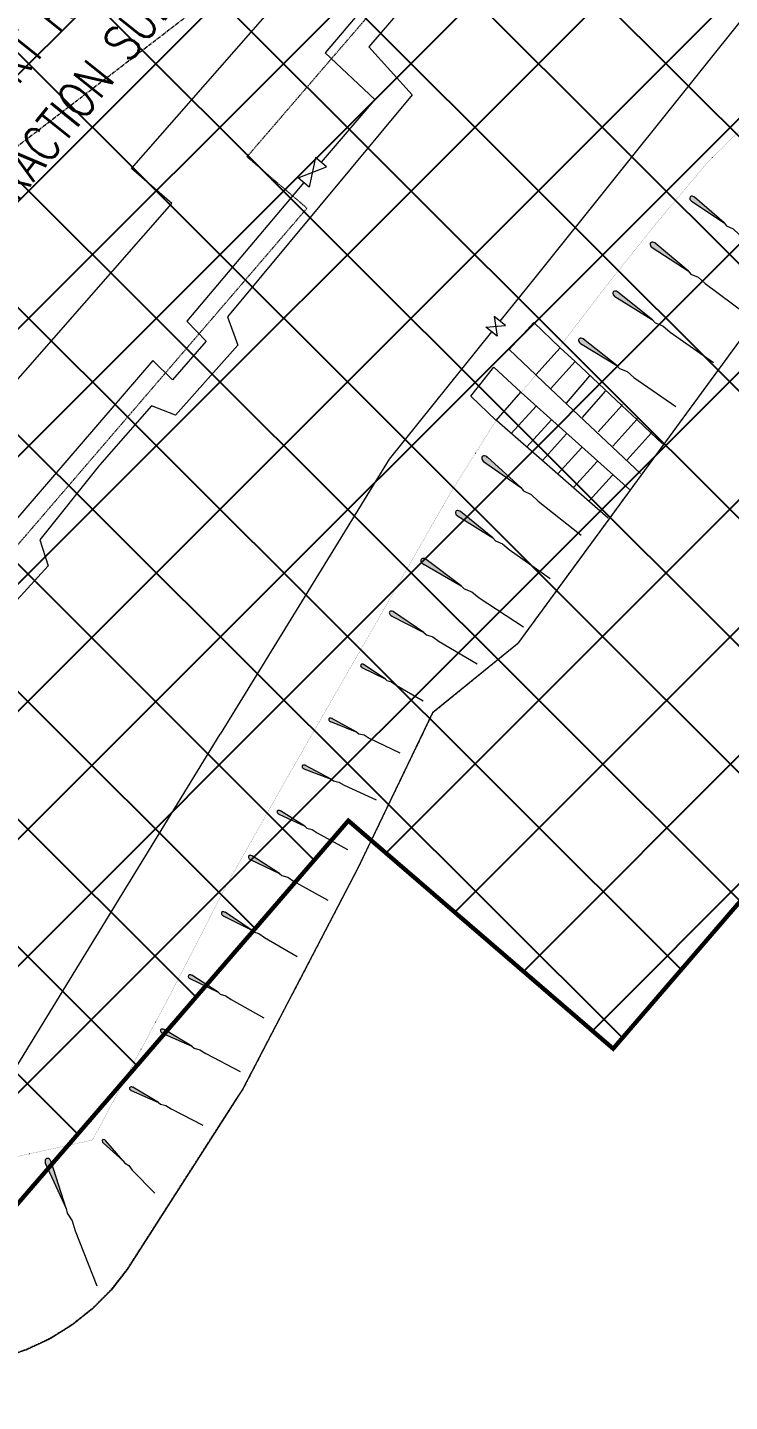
# Model space of a CAD drawing. Header units: millimetres. Extents: x 833924389 to 835767163, y 817400000 to 818811854.
# Drawn here: x 834324035 to 834372627, y 817738090 to 817833277 of the extents above; entities that cross this region are included whole.
import ezdxf

# ---------------------------------------------------------------- set-up
doc = ezdxf.new("R2010")
doc.units = ezdxf.units.MM
doc.header["$LTSCALE"] = 10
doc.header["$MEASUREMENT"] = 0
for name, pattern in [('11sw3b$0$B1_DASHED', [6.5, 1, 5, -0.5]), ('11sw3b$0$B1_HIDDEN', [5.5, 0, 5, -0.5]), ('CENTER', [2, 1.25, -0.25, 0.25, -0.25]), ('DGN Style 2', [15.391880279006768, 9.23512816740406, -6.156752111602708]), ('HIDDEN', [0.375, 0.25, -0.125])]:
    doc.linetypes.add(name, pattern=pattern)
for name, color, linetype, lineweight in [('01_Base_Plan', 5, 'Continuous', 5), ('02_Buiding_Height_Limit', 1, 'CENTER', 18), ('11_Text', 7, 'Continuous', 25), ('12_AEL_Outline', 253, 'HIDDEN', 5)]:
    doc.layers.add(name, color=color, linetype=linetype, lineweight=lineweight)
doc.layers.add('_MTR', color=190, linetype='Continuous')
doc.styles.add('ROMANS', font='romans.shx', dxfattribs={"width": 0.8})
doc.linetypes.add('11sw3b$0$B1_BDYF', pattern='A,2.5,-0.5,[130,ltypeshp.shx,S=0.5,R=0,X=0,Y=0],-0.5', length=3.5)

# ---------------------------------------------------------------- blocks, each defined once
blk = doc.blocks.new('11sw3b$0$SLOPE')
at = {"linetype": 'Continuous'}
h = blk.add_hatch(color=0, dxfattribs=at)
edge = h.paths.add_edge_path()
edge.add_line((3.584337795968168, 0.003656525048427267), (0.3060440283201173, 0.4149406396239095))
edge.add_ellipse((0.2999774720519781, 0.005024477490223944), major_axis=(0, 0.4099999999999966), ratio=0.7317073170731784, start_angle=358.8412941193827, end_angle=551.2243247288982)
edge.add_line((0.3001280920132971, -0.4043695283466912), (3.584337795968168, 0.003656525048427284))
at = {"color": 0, "linetype": 'Continuous'}
for p, q in [((3.584337795968167, 0.003656525048427284), (0.3003377958666533, 0.4156565250596032)), ((0.3003377958666533, -0.4043434750055894), (3.584337795968167, 0.003656525048427284)), ((3.584337795968167, 0.003656525048427284), (3.884337795898318, -0.1363434749655426)), ((3.884337795898318, -0.1363434749655426), (4.484337795875035, 0.1436565250623971)), ((4.484337795875035, 0.1436565250623971), (5.184337795944884, 0.003656525048427284)), ((5.184337795944884, 0.003656525048427284), (9.132337795919739, 0.003656525048427284))]:
    blk.add_line(p, q, dxfattribs=at)
blk.add_ellipse((0.2999774720519781, 0.005024477490223944), major_axis=(0, 0.4099999999999966), ratio=0.7317073170731784, start_param=6.120326396502739, end_param=9.620679383601672, dxfattribs=at)
blk = doc.blocks.new('11sw3b$0$BDYGA')
at = {"color": 0, "linetype": 'Continuous'}
for p, q in [((0, 0.5), (0, -0.5)), ((1, -0.5), (0, 0.5)), ((0, -0.5), (1, 0.5)), ((1, 0.5), (1, -0.5))]:
    blk.add_line(p, q, dxfattribs=at)

msp = doc.modelspace()

# ---------------------------------------------------------------- hatches: boundary and pattern name
at = {"layer": '_MTR'}
h = msp.add_hatch(dxfattribs=at)
h.set_pattern_fill('ANSI37', color=256, scale=50000, style=0)
h.set_pattern_definition([(45, (0, 0), (-4419.417382415922, 4419.417382415922), []), (135, (0, 0), (-4419.417382415922, -4419.417382415922), [])])
h.paths.add_polyline_path([(834719025.0676242, 818175044.075776), (834829436.1637323, 818440899.0154631), (834544329.9875726, 818440899.0154631), (834540047.6918651, 818430486.7932322), (834494662.9516805, 818320135.7028404), (834491212.3501357, 818312096.8899884), (834489639.5860337, 818307373.809575), (834488467.7132754, 818300887.678466), (834488287.0573709, 818295402.6064734), (834489123.4445984, 818289469.5896976), (834490523.0838149, 818284300.8385714), (834492959.6897802, 818278585.4277595), (834497359.5052412, 818271989.8078504), (834500943.2578423, 818268402.4543666), (834504241.8491156, 818265890.0219382), (834506773.0374651, 818264239.4954746), (834509304.2258146, 818262588.969011), (834549547.6363403, 818245865.156262), (834521788.9357352, 818162669.0288637), (834512956.6186229, 818145898.9397866), (834505350.3781369, 818132402.978609), (834498851.625464, 818120358.1720601), (834490645.3412085, 818106191.5494635), (834483043.1765755, 818093566.7455992), (834465497.3880057, 818066156.0749869), (834456186.300847, 818052465.0283059), (834449435.9111947, 818042521.66696), (834429928.4301713, 818015782.6322176), (834415902.0111922, 817997330.5279367), (834409718.1436859, 817989384.889797), (834403534.2761798, 817981439.2516572), (834394016.1354766, 817969342.6524115), (834384497.9947733, 817957246.0531657), (834384196.2479563, 817957465.7651209), (834383970.486986, 817957155.7107403), (834383668.7401689, 817957375.4226955), (834373771.4691136, 817944987.7532318), (834364116.6359974, 817932940.1560837), (834338369.9503223, 817901865.9044347), (834312960.6002681, 817923872.0998209), (834209698.3762193, 817804043.8972573), (834227751.7111311, 817788294.3273865), (834200289.8007177, 817756392.265157), (834200199.724341, 817740873.0267123), (834297136.0119622, 817740548.3312696), (834302265.9142908, 817746345.470729), (834311723.710097, 817738300.4580544), (834346243.1186241, 817778329.7402205), (834364573.705298, 817762532.4600164), (834407168.9888211, 817811985.372018), (834383971.3268652, 817831671.3361453), (834391017.2140669, 817839762.6321478), (834398063.1012684, 817847853.9281503), (834393622.2417772, 817851485.7044563), (834400812.4917518, 817859771.4107764), (834410480.1317945, 817870197.1213068), (834420147.7718372, 817880622.8318372), (834432126.5932153, 817893299.2699163), (834444105.4145935, 817905975.7079954), (834443206.2002442, 817906758.256021), (834448849.565658, 817912919.9467099), (834457587.7981888, 817922310.4511203), (834467322.5562106, 817932771.8674097), (834475815.8031626, 817941811.4303546), (834484309.0501144, 817950850.9932995), (834500967.9967005, 817969577.1101549), (834519622.9840564, 817991615.6157014), (834532610.7469565, 818008021.8481278), (834547321.4079989, 818027597.5088168), (834557595.9281648, 818042498.3314748), (834567870.4483306, 818057399.1541326), (834574643.1744547, 818067927.9632175), (834585340.6881095, 818084953.331677), (834592493.7733289, 818096984.115135), (834598987.1398113, 818108698.8436586), (834606301.2519822, 818122736.6486193), (834611699.1689881, 818133599.211997), (834616705.1358873, 818145548.4517179), (834618535.0408169, 818149916.4335908), (834621711.1027862, 818157497.6914387), (834627057.6022652, 818172444.2824591), (834631612.1834006, 818185176.9988407), (834639686.340077, 818207748.9860169)])

# ---------------------------------------------------------------- linework, layer by layer
at = {"layer": '01_Base_Plan', "linetype": 'Continuous'}
for p, q in [((834361346.9, 817807249.500001), (834362970.6, 817809150.5)), ((834356475.6999999, 817806061.4), (834358178.6, 817808002)), ((834362455.8, 817806259.500001), (834364039.9, 817808081.2)), ((834359236.5999999, 817807045.9), (834357524.1, 817805151.000001)), ((834360294.6, 817806089.7), (834358601, 817804215.8)), ((834361352.5, 817805133.5999999), (834359677.9, 817803280.6)), ((834362410.5, 817804177.4000001), (834360754.8, 817802345.4)), ((834363468.5, 817803221.3), (834361831.6999999, 817801410.2)), ((834364526.5, 817802265.2), (834362908.6, 817800475))]:
    msp.add_line(p, q, dxfattribs=at)
at = {"layer": '01_Base_Plan', "linetype": 'DGN Style 2', "flags": 128}
msp.add_lwpolyline([(834338621.6071115, 817759276.5931512), (834338621.6071115, 817759276.5931511), (834330916.3814129, 817747247.4627572), (834329803.7370659, 817745824.9218574), (834328532.943809, 817744541.6897852), (834327121.307911, 817743415.2422063), (834325588.053704, 817742460.9196242), (834323954.061776, 817741691.7184583), (834322241.58461, 817741118.1140563), (834320063.623979, 817740692.3175721), (834269700.273483, 817740420.0973991), (834219946.884713, 817740502.1709192), (834189156.786763, 817741111.2908683), (834167963.826612, 817742592.8290393), (834089219.1060641, 817741580.6914912), (834063784.691831, 817741977.9481603), (834061977.77445, 817741959.5471042), (834060170.7661991, 817741956.3531553), (834058363.7950599, 817741968.3665392), (834056556.9890109, 817741995.5864073), (834054750.476019, 817742038.0108303), (834052944.384032, 817742095.6368023), (834051138.840965, 817742168.4602443), (834049333.2635189, 817742204.1452242), (834047544.975235, 817742455.9553592), (834045799.7521821, 817742920.2611022), (834044122.749693, 817743590.3700342), (834042569.846633, 817744514.3768162), (834041023.0737231, 817745448.6091281), (834039482.4982939, 817746393.0263013), (834037700.9111352, 817747502.7458693), (834017750.0237639, 817760377.2101532), (834002136.866879, 817771797.9407653), (833988178.1667811, 817785373.1200771), (833964222.203295, 817813227.5436702), (833941493.791888, 817845470.4337832), (833942146.6588701, 817900018.2202653), (833942261.3500208, 817909600.7977642), (833942222.577692, 817939877.4880663), (833942513.013161, 817969772.9568511), (833941157.4880201, 817989367.4440131), (833943345.799725, 818000018.2202652)], dxfattribs=at)
at = {"layer": '01_Base_Plan', "linetype": '11sw3b$0$B1_DASHED', "flags": 128}
msp.add_lwpolyline([(834429229.28, 817872531.579999), (834429230.83, 817872527.5899991), (834429981.7099999, 817870601.530001), (834430541.94, 817868883.8100001), (834431341.7700001, 817865505.3599999), (834430617.89, 817863856.36), (834429458.84, 817862478.04), (834427958.48, 817861482.000001), (834426238.3, 817860948.92), (834424250.06, 817860948.9100001), (834407947.05, 817845723.29), (834402584.95, 817842838.98), (834387908.28, 817828448.170001), (834381118.9699999, 817822825.33), (834376739.17, 817816234.12), (834357952.26, 817790582.0099989), (834352078.52, 817785795.1500009), (834346928.6700001, 817775093.89), (834338951.53, 817759753.02), (834330929.46, 817747229.24), (834329816.8199999, 817745806.700001), (834328546.02, 817744523.469999), (834327134.39, 817743397.019999), (834325601.13, 817742442.7), (834323967.14, 817741673.5), (834322254.66, 817741099.889999), (834320076.6999999, 817740674.0999999), (834269713.35, 817740401.88), (834219959.96, 817740483.95), (834189169.87, 817741093.0699999), (834167976.91, 817742574.61), (834089232.19, 817741562.47), (834063797.77, 817741959.729999), (834061990.8499999, 817741941.330001), (834060183.85, 817741938.130001), (834058376.88, 817741950.1500001), (834056570.07, 817741977.37), (834054763.56, 817742019.789999), (834052957.4599999, 817742077.42), (834051151.92, 817742150.24), (834049346.34, 817742185.92), (834047558.06, 817742437.74), (834045812.8299999, 817742902.039999), (834044135.83, 817743572.149999), (834042582.9300001, 817744496.160001), (834041036.1500001, 817745430.39), (834039495.58, 817746374.810001), (834037713.99, 817747484.53), (834017763.1, 817760358.9900011), (834002149.95, 817771779.720001), (833988191.25, 817785354.9000009), (833964235.28, 817813209.319999), (833941506.87, 817845452.21), (833942159.74, 817900000), (833942274.43, 817909582.58), (833942235.66, 817939859.2700009), (833942526.09, 817969754.74), (833941170.5699999, 817989349.22), (833943358.88, 818000000)], dxfattribs=at)
at = {"layer": '01_Base_Plan', "linetype": '11sw3b$0$B1_HIDDEN', "flags": 128}
for points in [[(834356475.6800001, 817806061.43), (834356474.99, 817806060.3399999), (834353344.65, 817801091.65), (834348162.95, 817792023.68), (834341984.7800001, 817781261.700001), (834337799.56, 817773837.929999), (834333913.2900001, 817766264.6800001), (834328532.3, 817756200.2399989), (834321656.59, 817754705.52), (834314880.53, 817753111.15), (834306767.08, 817751335.8399999), (834293676.48, 817749888.33), (834251067.33, 817749259.849999), (834225534.6999999, 817749259.849999), (834207534.6999999, 817749162.0200001), (834176425.99, 817748966.37), (834157349.89, 817748868.5500009), (834129068.5300001, 817748732.63), (834114286.14, 817749580.7900001), (834102048.26, 817750913.629999), (834095262.9, 817751701.22), (834087629.3800001, 817752428.22), (834080480.51, 817754488.059999), (834075512.66, 817755457.4), (834068484.96, 817749277.88), (834052248.58, 817749641.380001), (834046190.22, 817753155.2199999), (834034647.29, 817759359.139999), (834019852.65, 817769728.11), (834005821.1600001, 817781108.549999), (833992621.86, 817793444.490001), (833980319.67, 817806675.249999), (833968977.8699999, 817820737.849999), (833959701.6800001, 817834092.049999), (833950299.29, 817849980.4699999), (833950140.42, 817900000), (833949823.14, 817999892.4300001), (833949823.11, 818000000)], [(834424093.29, 817870483.8499999), (834410741.88, 817859784.299999), (834397189.76, 817848922.68), (834388620.03, 817840851.190001), (834381744.32, 817834274.4200009), (834377359.8100001, 817830089.21), (834371181.64, 817824010.679999), (834367693.9499999, 817819875.290001), (834364106.63, 817815391.13), (834360917.89, 817811205.92)], [(834359208.3100001, 817809190.090001), (834358199.8900001, 817807982.960001), (834358137.23, 817807907.950001)]]:
    msp.add_lwpolyline(points, dxfattribs=at)
at = {"layer": '01_Base_Plan', "linetype": '11sw3b$0$B1_BDYF', "flags": 128}
for points in [[(834345370, 817870070), (834345376.9, 817870063.97), (834361997.9899999, 817855542.83), (834363738.34, 817854055.749999), (834344634.74, 817831529.680001), (834348071.83, 817828297.2599989), (834344361.56, 817823956.3900009)], [(834394461.8499999, 817854463.67), (834379820, 817841789.999999), (834359240, 817816060.000001), (834356733.14, 817812935.0400009)], [(834343159.03, 817822541.200001), (834335063.89, 817812935.559999), (834336413.0799999, 817811557.04), (834334066.66, 817808858.67), (834332717.47, 817810207.86), (834321777.3100001, 817797507.88), (834323185.16, 817796217.350001), (834322158.6, 817794838.83), (834320604.1, 817796129.36), (834305117.7600001, 817778105.95), (834302030.3299999, 817774553.22), (834298383.8100001, 817777652.7600011), (834278555.9000001, 817794699.1300011)], [(834356144.87, 817812201.73), (834349060, 817803369.9999989), (834337372.4399999, 817784331.48)], [(834315870.4399999, 817757253.8699989), (834321266, 817758043), (834337372.4399999, 817784331.48)]]:
    msp.add_lwpolyline(points, dxfattribs=at)
at = {"layer": '01_Base_Plan', "linetype": 'Continuous', "flags": 128}
for points in [[(834334025.4528, 817821079.9987999), (834331238.9028, 817823514.1688), (834356841.9728, 817852746.6088), (834343936.1928, 817863813.3488), (834318435.8427999, 817834698.1788001), (834315423.3528, 817837329.7088), (834282583.4228, 817799834.5288), (834301497.1228, 817783940.6088), (834334025.4528, 817821079.9987999)], [(834357504.6, 817843413.799999), (834347667.7, 817831941.8000001), (834350669.6999999, 817828618.100001), (834337884.3000001, 817813232.7), (834338585.4, 817811268.100001), (834334270.2, 817806428.7), (834332616.7, 817807073.899999), (834329027.5, 817802960.4), (834324884.5, 817797793.8), (834325474.2, 817795971.100001), (834322615.2, 817792837.9000001)], [(834366455.7, 817802378.3), (834360245.2, 817808247.6), (834359247.9, 817809190.099999), (834359226.6, 817809210.5), (834357386.6, 817810972.200001), (834359089.5, 817812833.6), (834360911.1999999, 817811091), (834361933.1999999, 817810131.899999), (834365164.4, 817807099.300001), (834366205.6, 817806122.099999), (834367206, 817805183.1), (834368000.2, 817804437.7)], [(834359208.3000001, 817809190.099999), (834359226.6, 817809210.5), (834360911.1999999, 817811091)], [(834364237.9, 817799289.3), (834356515.3, 817806021.8), (834356475, 817806060.3), (834354733.0999999, 817807724.8), (834356317.3, 817809744.5), (834358178.6, 817808002), (834358199.9, 817807982.9999989), (834365703.2, 817801269.400001)], [(834360238, 817808239.600001), (834360245.2, 817808247.6), (834361933.1999999, 817810131.899999), (834361940.9000001, 817810140.6)], [(834363525.1, 817805269.400001), (834365164.4, 817807099.300001), (834365228, 817807170.299999)], [(834364554.6999999, 817804279.300001), (834366205.6, 817806122.099999), (834366257.6999999, 817806180.199999)], [(834365544.8000001, 817803328.8000001), (834367206, 817805183.1), (834367247.8, 817805229.800001)]]:
    msp.add_lwpolyline(points, dxfattribs=at)
at = {"layer": '01_Base_Plan', "flags": 128}
msp.add_lwpolyline([(834402583.292278, 817842837.2190516), (834387906.292278, 817828446.2190515), (834381117.292278, 817822823.2190516), (834376737.292278, 817816232.2190516), (834357950.292278, 817790580.2190516), (834352077.292278, 817785793.2190516), (834346927.292278, 817775092.2190516), (834338950.292278, 817759751.2190516), (834330927.292278, 817747227.2190516), (834329815.292278, 817745805.2190516), (834328544.292278, 817744521.2190516), (834327132.292278, 817743395.2190515), (834325599.292278, 817742441.2190515), (834323965.292278, 817741672.2190515), (834322253.292278, 817741098.2190515), (834320075.292278, 817740672.2190515), (834269711.292278, 817740400.2190515), (834219958.292278, 817740482.2190516)], dxfattribs=at)
at = {"layer": '02_Buiding_Height_Limit', "ltscale": 20}
msp.add_line((834213475.5263113, 817740611.9573718), (834775809.5371548, 818172824.6775405), dxfattribs=at)
at = {"layer": '12_AEL_Outline', "ltscale": 20}
msp.add_lwpolyline([(834273953.4742197, 817749553.914138), (834297948.7418867, 817777238.6108512), (834302605.5968547, 817773254.1775713), (834343378.3552874, 817820757.0620573), (834339228.6736559, 817824316.5571357), (834355249.8248129, 817842945.311703), (834354657.2104348, 817843454.4018093), (834356182.4125565, 817845232.2460372), (834356944.5294902, 817844553.4740511), (834372541.5207788, 817862843.2683372), (834366503.7803184, 817867886.9629028)], dxfattribs=at)
at = {"layer": '_MTR', "const_width": 300}
msp.add_lwpolyline([(834200199.724341, 817740873.0267123), (834297136.0119622, 817740548.3312696), (834302265.9142908, 817746345.470729), (834311723.710097, 817738300.4580544), (834346243.1186241, 817778329.7402205), (834364573.705298, 817762532.4600164), (834407168.9888211, 817811985.372018), (834383971.3268652, 817831671.3361453), (834391017.2140669, 817839762.6321478), (834398063.1012684, 817847853.9281503), (834393622.2417772, 817851485.7044563), (834400812.4917518, 817859771.4107764), (834410480.1317945, 817870197.1213068), (834420147.7718372, 817880622.8318372), (834432126.5932153, 817893299.2699163), (834444105.4145935, 817905975.7079954), (834443206.2002442, 817906758.256021), (834448849.565658, 817912919.9467099)], dxfattribs=at)

# ---------------------------------------------------------------- block references
at = {"layer": '01_Base_Plan', "linetype": 'Continuous', "zscale": 1000}
for name, p, xscale, yscale, rotation in [('11sw3b$0$BDYGA', (834344361.56, 817823956.3900009), 1857.105580450351, 1000, 229.6444315369086), ('11sw3b$0$SLOPE', (834369893.7800001, 817821531.169999), 826.0096364432765, 413.0048182216382, 322.7339831725136), ('11sw3b$0$SLOPE', (834367154.93, 817818348.77), 908.5005110235077, 454.2502555117538, 323.4029891888345), ('11sw3b$0$SLOPE', (834364568.08, 817814949.410001), 929.9868593955322, 464.9934296977661, 324.8250352084468), ('11sw3b$0$BDYGA', (834356733.14, 817812935.0400009), 940.1091162739036, 999.9999999999999, 231.262999578517), ('11sw3b$0$SLOPE', (834362197.99, 817811690.610001), 896.1629434954009, 448.0814717477004, 325.1589914211325), ('11sw3b$0$SLOPE', (834355502.77, 817803550.9399999), 958.1544751058555, 479.0772375529277, 321.4700336620906), ('11sw3b$0$SLOPE', (834353677.3299999, 817799747.470001), 877.6376113301219, 438.8188056650609, 324.5670164497615), ('11sw3b$0$SLOPE', (834351285.2900001, 817796422.64), 928.6581982771214, 464.3290991385607, 326.5470035607823), ('11sw3b$0$SLOPE', (834349092.7, 817792779.920001), 771.2308366184845, 385.6154183092422, 329.38101579413), ('11sw3b$0$SLOPE', (834347100.98, 817789120.999999), 545.335085413929, 272.6675427069645, 330.086042551122), ('11sw3b$0$SLOPE', (834344895.5899999, 817785375.5899999), 596.1089210103669, 298.0544605051834, 334.5640003880878), ('11sw3b$0$SLOPE', (834343045.56, 817782120.6500009), 617.0608848007009, 308.5304424003504, 335.3530421434607), ('11sw3b$0$SLOPE', (834341325.77, 817778977.55), 606.7309096218429, 303.3654548109215, 331.4890464951292), ('11sw3b$0$SLOPE', (834339331.32, 817775866.3699999), 687.5821287779238, 343.7910643889619, 331.0490217890986), ('11sw3b$0$SLOPE', (834337464.54, 817771960.78), 662.9799970798654, 331.4899985399327, 329.8259681613023), ('11sw3b$0$SLOPE', (834335171.23, 817767595.46), 655.3511461527233, 327.6755730763617, 330.8320055702422), ('11sw3b$0$SLOPE', (834333250.78, 817763827.6899999), 678.8217257993869, 339.4108628996934, 332.4249635778048), ('11sw3b$0$SLOPE', (834331103.23, 817759828.950001), 623.5946853555267, 311.7973426777634, 332.8920242456307), ('11sw3b$0$SLOPE', (834329230, 817756216.83), 566.6155643159582, 283.3077821579791, 314.5340406906082), ('11sw3b$0$SLOPE', (834325356.7099999, 817754922.16), 1038.519491896627, 519.2597459483137, 291.5009997203003)]:
    msp.add_blockref(name, p, dxfattribs=dict(at, xscale=xscale, yscale=yscale, rotation=rotation))

# ---------------------------------------------------------------- texts
at = {"layer": '11_Text', "insert": (834316598.2902306, 817824758.0189738), "char_height": 2500, "attachment_point": 1, "rotation": 51.269587099564646, "line_spacing_factor": 1.204819277108434, "style": 'ROMANS'}
msp.add_mtext('AIRPORT RAILWAY VENTILATION AND\\PTRACTION SUBSTATION BUILDING', dxfattribs=at)

doc.saveas('drawing.dxf')
